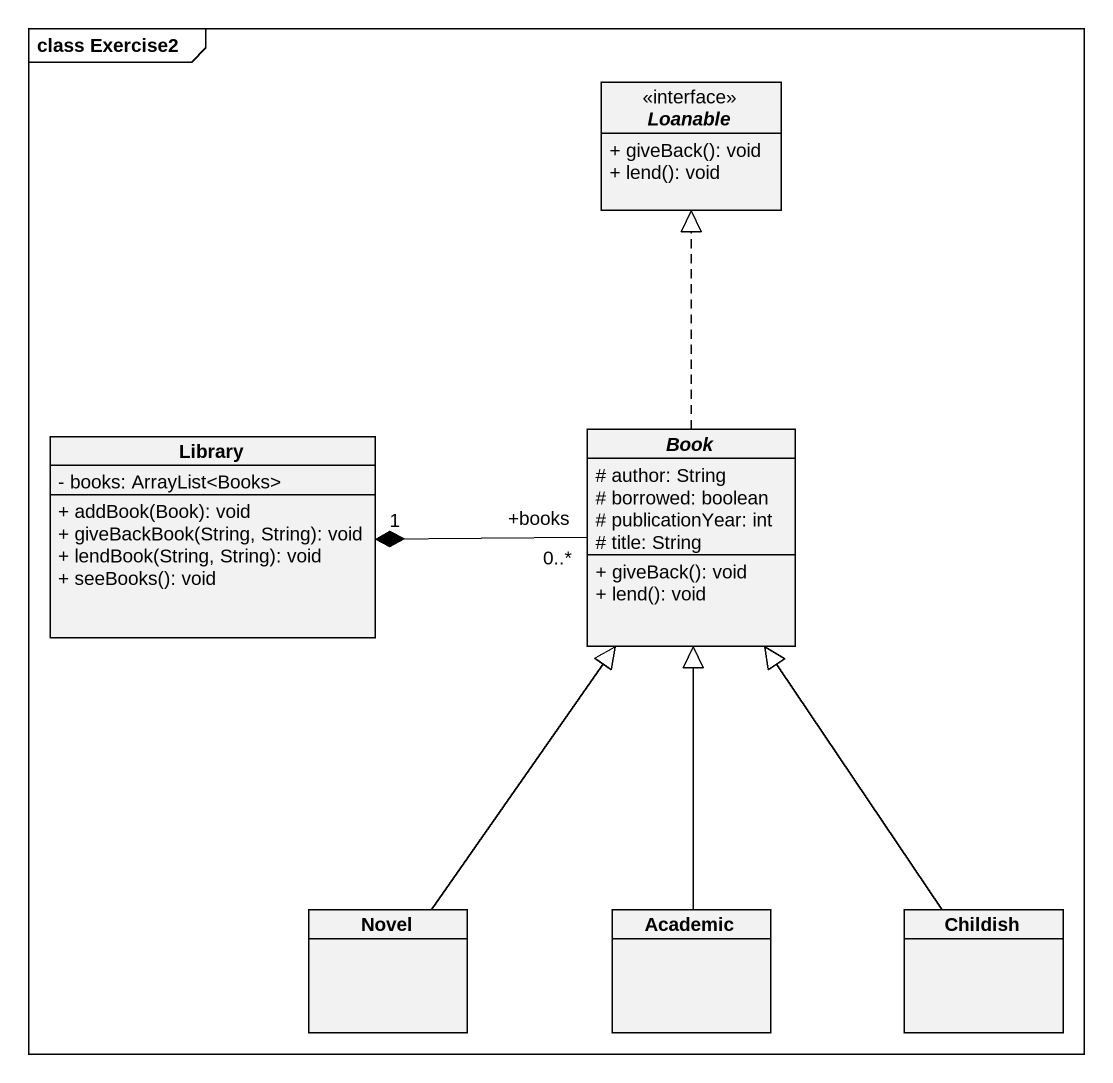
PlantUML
@startuml
mainframe class Exercise2
hide circle
hide empty members
skinparam classAttributeIconSize 0
interface Loanable <<interface>> {
  + giveBack(): void
  + lend(): void
}
class Library {
  - books: ArrayList<Books>
  + addBook(Book): void
  + giveBackBook(String, String): void
  + lendBook(String, String): void
  + seeBooks(): void
}
abstract class Book {
  # author: String
  # borrowed: boolean
  # publicationYear: int
  # title: String
  + giveBack(): void
  + lend(): void
}
class Novel
class Academic
class Childish
Book .up.|> Loanable
Book "+books\n0..*" -left-* "1" Library
Novel -up-|> Book
Academic -up-|> Book
Childish -up-|> Book
@enduml
